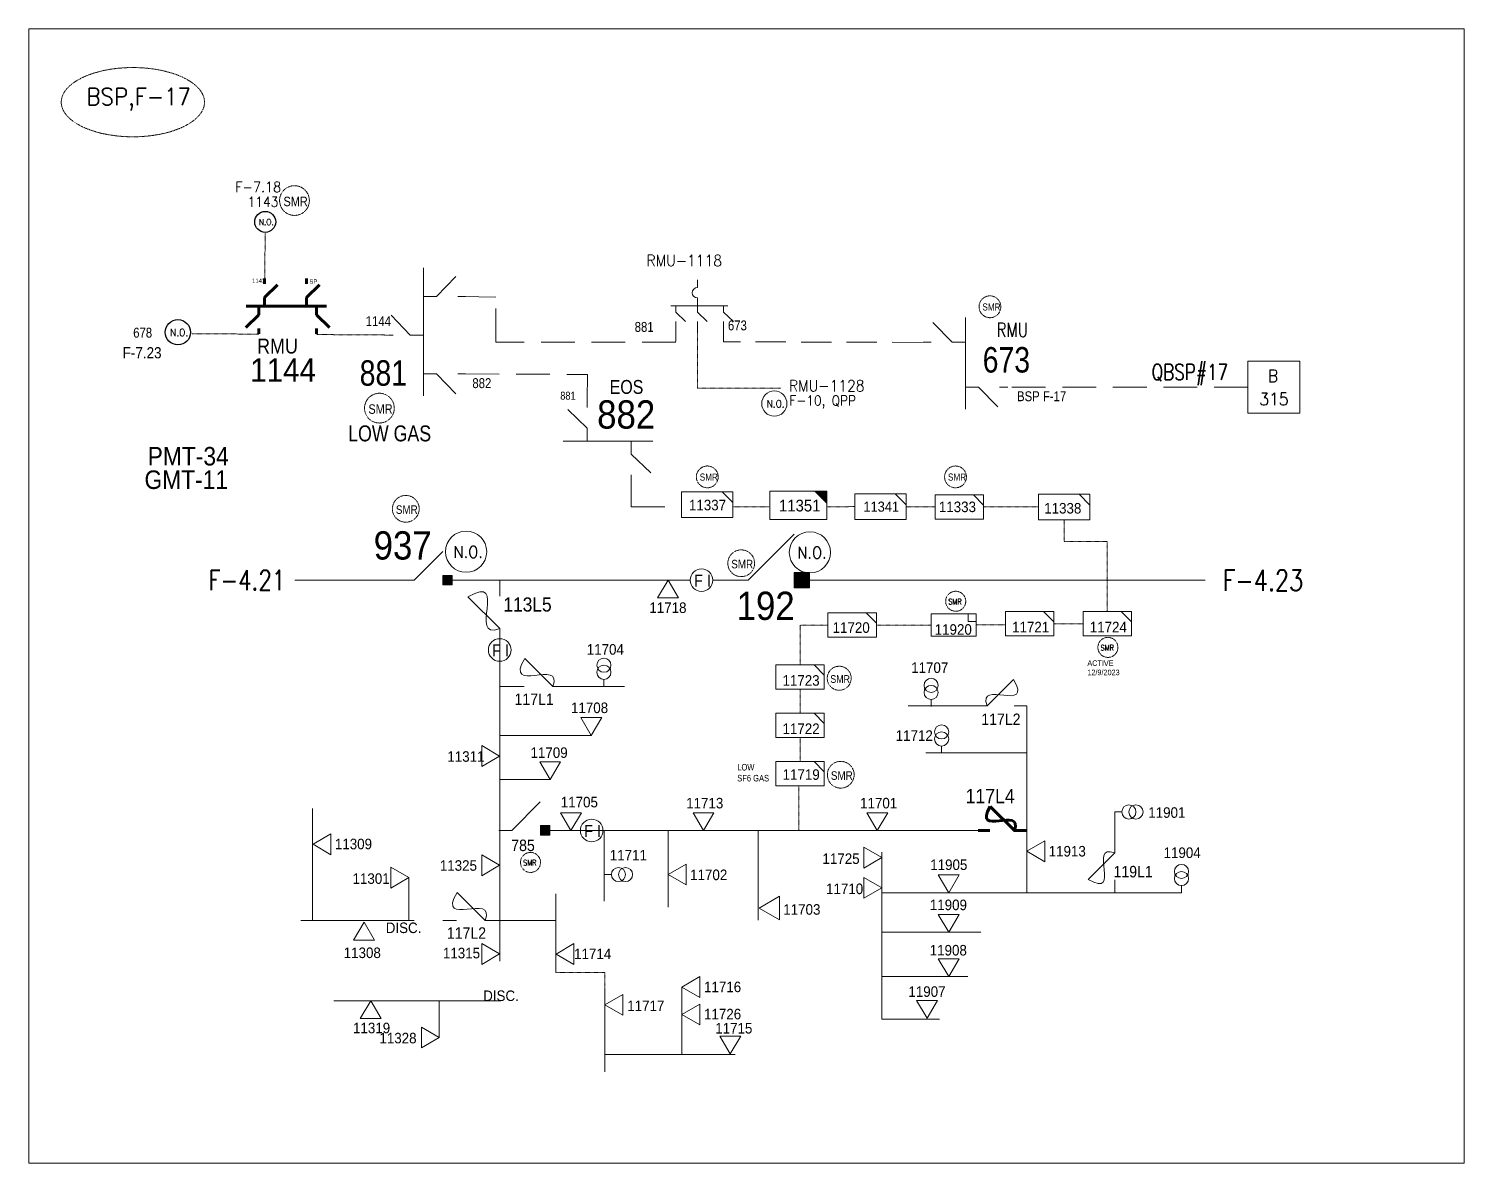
# Model space of a CAD drawing. Header units: metres. Extents: x 65984 to 144644, y -19036 to 23726.
# Drawn here: x 86638 to 88085, y -4678 to -3534 of the extents above; entities that cross this region are included whole.
import ezdxf
from ezdxf.enums import TextEntityAlignment as Align

# ---------------------------------------------------------------- set-up
doc = ezdxf.new("R2010")
doc.units = ezdxf.units.M
doc.header["$MEASUREMENT"] = 0
doc.linetypes.add('DGN Style 3', pattern=[0.013877, 0, -0.013877])
doc.linetypes.add('HIDDEN2', pattern=[2381.25, 1587.5, -793.75])
doc.layers.get('0').update_dxf_attribs({"color": 95, "lineweight": 40})
for name, color, linetype, lineweight in [('ABS', 7, 'Continuous', 40), ('ABS NUMBER', 112, 'Continuous', 30), ('d_eos', 111, 'Continuous', 40), ('d_eos no', 121, 'Continuous', 40), ('d_fco', 5, 'Continuous', 40), ('d_fco text', 95, 'Continuous', 40), ('d_oh branch', 94, 'Continuous', 40), ('d_switch', 95, 'Continuous', 40), ('d_tf', 1, 'Continuous', 40), ('d_tf no', 6, 'Continuous', 40), ('d_tf_200', 1, 'Continuous', 40), ('d_ug cable', 95, 'Continuous', 40), ('d_ug main line', 95, 'Continuous', 40), ('d_unit sub', 7, 'Continuous', 40), ('EARTH FAULT INDICATOR', 95, 'Continuous', 40), ('fedr no', 95, 'Continuous', 40), ('FUSE CUT OUT', 2, 'Continuous', 40), ('GRID STATION  04', 7, 'Continuous', 40), ('Level 37', 7, 'Continuous', 0), ('O H MAIN FEEDER', 4, 'Continuous', 100), ('SW N O', 114, 'Continuous', 30)]:
    doc.layers.add(name, color=color, linetype=linetype, lineweight=lineweight)
doc.styles.add('NASKHF', font='naskhf.shx', dxfattribs={"height": 8})
doc.styles.add('Style-Andalus', font='andlso.ttf')
doc.styles.add('Style-Arial', font='arial.ttf')
doc.styles.add('Style-ENGINEERING', font='ENGINEERING.shx')
doc.styles.add('Style-msdefault', font='msdefault.shx')
doc.styles.add('Style-simplex', font='simplex.shx')
doc.styles.add('Style-STANDARD', font='STANDARD.shx')

# ---------------------------------------------------------------- blocks, each defined once
blk = doc.blocks.new('*U1011')
at = {"layer": 'd_eos', "color": 7, "linetype": 'Continuous', "lineweight": 13, "ltscale": 1.784837}
for p, q in [((8.43, 12.09), (8.43, 14.91)), ((8.43, 4.64), (15.43, 11.44)), ((8.43, 0), (8.43, 4.64)), ((16.17, -0.01), (-16.15, 0)), ((-7.43, -4.65), (-14.43, -11.45)), ((-7.43, 0), (-7.43, -4.65)), ((-7.43, -12.1), (-7.43, -14.92))]:
    blk.add_line(p, q, dxfattribs=at)
blk = doc.blocks.new('*U1012')
at = {"layer": 'd_fco', "color": 7, "linetype": 'Continuous', "lineweight": 13}
blk.add_line((-4.6, 4.21), (-10.13, 4.21), dxfattribs=at)
at = {"layer": 'd_fco', "color": 7, "linetype": 'Continuous', "lineweight": 13, "flags": 128}
blk.add_lwpolyline([(13.02, 4.21), (7.07, 4.21), (-4.4, -7.26)], dxfattribs=at)
at = {"layer": 'd_fco', "color": 7, "linetype": 'Continuous', "lineweight": 13}
blk.add_open_spline([(-4.4, -7.26), (-13, 7.69), (11.58, -7.67), (7.07, 4.21)], degree=3, dxfattribs=at)
blk = doc.blocks.new('ABS2_1_1')
at = {"color": 0, "linetype": 'ByBlock', "lineweight": -2, "ltscale": 500}
for q in [(-29900, 43500), (0, 0)]:
    blk.add_line((0, 13600), q, dxfattribs=at)
at = {"color": 0, "linetype": 'ByBlock', "lineweight": -2, "ltscale": 500, "flags": 128}
for points in [[(5000, 43600), (-5000, 43600), (-5000, 53600), (5000, 53600)], [(3791, 49653), (3791, 49653), (3791, 49653)]]:
    blk.add_lwpolyline(points, close=True, dxfattribs=at)
at = {"color": 0, "linetype": 'ByBlock', "lineweight": -2, "ltscale": 500}
for points in [[(5000, 43600), (-5000, 43600), (5000, 53600), (-5000, 53600)], [(3791, 49653), (3791, 49653), (3791, 49653)]]:
    blk.add_solid(points, dxfattribs=at)
blk = doc.blocks.new('*U1006')
at = {"layer": 'EARTH FAULT INDICATOR', "color": 2, "linetype": 'Continuous', "lineweight": 13}
blk.add_circle((0.02, 0.13), 4, dxfattribs=at)
at = {"layer": 'EARTH FAULT INDICATOR', "color": 2, "lineweight": 13, "style": 'Style-Andalus', "width": 0.9}
blk.add_text('F I', height=4.234, dxfattribs=at).set_placement((-2.61, 2.11), align=Align.TOP_LEFT)
blk = doc.blocks.new('FUSE01')
at = {"color": 0, "linetype": 'ByBlock', "lineweight": -2}
blk.add_line((0, -17.15), (0, -22.55), dxfattribs=at)
at = {"color": 0, "linetype": 'ByBlock', "lineweight": -2, "flags": 128}
blk.add_lwpolyline([(0, 0.05), (0, -5.75), (-11.2, -16.95)], dxfattribs=at)
at = {"color": 0, "linetype": 'ByBlock', "lineweight": -2}
blk.add_open_spline([(-11.2, -16.95), (3.4, -25.35), (-11.6, -1.35), (0, -5.75)], degree=3, dxfattribs=at)
blk = doc.blocks.new('TFU_85')
at = {"layer": 'd_tf_200', "color": 36, "linetype": 'Continuous', "lineweight": 13}
blk.add_line((0, 10), (0, 0), dxfattribs=at)
for centre in [(0, 30), (0, 20)]:
    blk.add_circle(centre, 10, dxfattribs=at)
blk = doc.blocks.new('TF3')
at = {"color": 0, "linetype": 'ByBlock', "lineweight": -2}
for p, q in [((11.3, 9), (18.3, 9)), ((18.3, 9), (18.3, 2))]:
    blk.add_line(p, q, dxfattribs=at)
at = {"color": 0, "linetype": 'ByBlock', "lineweight": -2, "flags": 128}
blk.add_lwpolyline([(18.3, 2), (11.3, 2), (11.3, 9)], dxfattribs=at)
at = {"color": 0, "linetype": 'ByBlock', "lineweight": -2}
blk.add_3dface([(-21.7, 9), (18.3, 9), (18.3, -11), (-21.7, -11)], dxfattribs=at)
blk = doc.blocks.new('*U1014')
at = {"layer": 'd_unit sub', "color": 2, "linetype": 'Continuous', "lineweight": 13}
for p, q in [((-9.2, 4.61), (9.19, 4.61)), ((-9.2, -4.58), (-9.2, 4.61)), ((9.19, 0.73), (5.31, 4.61)), ((5.97, 4.61), (9.19, 4.61)), ((9.19, 4.61), (9.19, 1.4)), ((9.19, 4.61), (9.19, -4.58)), ((9.19, -4.58), (-9.2, -4.58))]:
    blk.add_line(p, q, dxfattribs=at)
blk = doc.blocks.new('*U1015')
at = {"layer": 'd_unit sub', "color": 36, "linetype": 'Continuous', "lineweight": 13}
for p, q in [((-9.2, 4.61), (9.19, 4.61)), ((-9.2, -4.58), (-9.2, 4.61)), ((9.19, 0.73), (5.31, 4.61)), ((5.97, 4.61), (9.19, 4.61)), ((9.19, 4.61), (9.19, 1.4)), ((9.19, 4.61), (9.19, -4.58)), ((9.19, -4.58), (-9.2, -4.58))]:
    blk.add_line(p, q, dxfattribs=at)
blk = doc.blocks.new('*U1016')
at = {"layer": 'd_fco', "color": 36, "linetype": 'Continuous', "lineweight": 13}
blk.add_line((-4.6, 4.21), (-10.13, 4.21), dxfattribs=at)
at = {"layer": 'd_fco', "color": 36, "linetype": 'Continuous', "lineweight": 13, "extrusion": (0, 0, -1), "flags": 128}
blk.add_lwpolyline([(-13.02, 4.21), (-7.07, 4.21), (4.4, -7.26)], dxfattribs=at)
at = {"layer": 'd_fco', "color": 36, "linetype": 'Continuous', "lineweight": 13}
blk.add_open_spline([(-4.4, -7.26), (-13, 7.69), (11.58, -7.67), (7.07, 4.21)], degree=3, dxfattribs=at)
blk = doc.blocks.new('TRA1_722')
at = {"layer": 'd_tf', "color": 36, "linetype": 'Continuous', "lineweight": 13, "ltscale": 0.001062, "extrusion": (0, 0, -1), "flags": 128}
blk.add_lwpolyline([(-10.1, -17), (-0.1, 0), (9.9, -17)], close=True, dxfattribs=at)
blk = doc.blocks.new('TRA1_721')
at = {"layer": 'd_tf', "color": 36, "linetype": 'Continuous', "lineweight": 13, "ltscale": 0.001062, "xscale": 1.000046566207833, "yscale": 1.000046566207833, "zscale": 1.000046566207833, "rotation": 180}
blk.add_blockref('TRA1_722', (0, 0), dxfattribs=at)
blk = doc.blocks.new('TRA1_724')
at = {"layer": 'd_tf', "color": 36, "linetype": 'Continuous', "lineweight": 13, "ltscale": 0.001061, "extrusion": (0, 0, -1), "flags": 128}
blk.add_lwpolyline([(-10, -17), (0, 0), (10, -17)], close=True, dxfattribs=at)
blk = doc.blocks.new('TRA1_723')
at = {"layer": 'd_tf', "color": 36, "linetype": 'Continuous', "lineweight": 13, "ltscale": 0.001061, "xscale": 1.000046566207834, "yscale": 1.000046566207834, "zscale": 1.000046566207834, "rotation": 180}
blk.add_blockref('TRA1_724', (0, 0), dxfattribs=at)
blk = doc.blocks.new('TRA1_726')
at = {"layer": 'd_tf', "color": 36, "linetype": 'Continuous', "lineweight": 13, "ltscale": 0.001062, "flags": 128}
blk.add_lwpolyline([(10, -17), (0, 0), (-10, -17)], close=True, dxfattribs=at)
blk = doc.blocks.new('TRA1_725')
at = {"layer": 'd_tf', "color": 36, "linetype": 'Continuous', "lineweight": 13, "ltscale": 0.001062, "xscale": 1.000046566207833, "yscale": 1.000046566207833, "zscale": 1.000046566207833, "rotation": 180}
blk.add_blockref('TRA1_726', (0, 0), dxfattribs=at)
blk = doc.blocks.new('TRA1_728')
at = {"layer": 'd_tf', "color": 36, "linetype": 'Continuous', "lineweight": 13, "ltscale": 0.001194, "extrusion": (0, 0, -1), "flags": 128}
blk.add_lwpolyline([(-10, -17), (0, 0), (10, -17)], close=True, dxfattribs=at)
blk = doc.blocks.new('TRA1_727')
at = {"layer": 'd_tf', "color": 36, "linetype": 'Continuous', "lineweight": 13, "ltscale": 0.001194, "xscale": 1.000046566207834, "yscale": 1.000046566207834, "zscale": 1.000046566207834, "rotation": 180}
blk.add_blockref('TRA1_728', (0, 0), dxfattribs=at)
blk = doc.blocks.new('*U2444')
at = {"layer": 'd_unit sub', "color": 36, "linetype": 'Continuous', "lineweight": 13}
for p, q in [((-9.2, 4.59), (9.19, 4.59)), ((-9.2, -4.6), (-9.2, 4.59)), ((9.19, 0.71), (5.31, 4.59)), ((5.97, 4.59), (9.19, 4.59)), ((9.19, 4.59), (9.19, 1.38)), ((9.19, 4.59), (9.19, -4.6)), ((9.19, -4.6), (-9.2, -4.6))]:
    blk.add_line(p, q, dxfattribs=at)
at = {"layer": 'd_unit sub', "color": 36, "linetype": 'Continuous', "lineweight": 13, "flags": 128}
blk.add_lwpolyline([(9.19, 0.71), (9.19, 4.59), (5.31, 4.59)], close=True, dxfattribs=at)
blk = doc.blocks.new('*U2445')
at = {"layer": 'd_unit sub', "color": 2, "linetype": 'Continuous', "lineweight": 13}
for p, q in [((-9.2, 4.59), (9.19, 4.59)), ((-9.2, -4.6), (-9.2, 4.59)), ((9.19, 0.71), (5.31, 4.59)), ((5.97, 4.59), (9.19, 4.59)), ((9.19, 4.59), (9.19, 1.38)), ((9.19, 4.59), (9.19, -4.6)), ((9.19, -4.6), (-9.2, -4.6))]:
    blk.add_line(p, q, dxfattribs=at)
at = {"layer": 'd_unit sub', "color": 2, "linetype": 'Continuous', "lineweight": 13, "flags": 128}
blk.add_lwpolyline([(9.19, 0.71), (9.19, 4.59), (5.31, 4.59)], close=True, dxfattribs=at)
blk = doc.blocks.new('*U2447')
at = {"layer": 'd_unit sub', "color": 2, "linetype": 'Continuous', "lineweight": 13}
for p, q in [((-9.2, 4.61), (9.19, 4.61)), ((-9.2, -4.58), (-9.2, 4.61)), ((9.19, 0.73), (5.31, 4.61)), ((5.97, 4.61), (9.19, 4.61)), ((9.19, 4.61), (9.19, 1.4)), ((9.19, 4.61), (9.19, -4.58)), ((9.19, -4.58), (-9.2, -4.58))]:
    blk.add_line(p, q, dxfattribs=at)
blk = doc.blocks.new('*U2446')
at = {"layer": 'd_unit sub', "color": 2, "linetype": 'Continuous', "lineweight": 13, "flags": 128}
blk.add_lwpolyline([(9.18, 0.73), (9.18, 4.62), (5.3, 4.62)], close=True, dxfattribs=at)
at = {"layer": 'd_unit sub', "color": 2, "linetype": 'Continuous', "lineweight": 13}
blk.add_blockref('*U2447', (-0.01, 0), dxfattribs=at)
blk = doc.blocks.new('*U3335')
at = {"layer": 'd_unit sub', "color": 36, "linetype": 'Continuous', "lineweight": 13}
for p, q in [((-9.2, 4.61), (9.19, 4.61)), ((-9.2, -4.58), (-9.2, 4.61)), ((9.19, 0.73), (5.31, 4.61)), ((5.97, 4.61), (9.19, 4.61)), ((9.19, 4.61), (9.19, 1.4)), ((9.19, 4.61), (9.19, -4.58)), ((9.19, -4.58), (-9.2, -4.58))]:
    blk.add_line(p, q, dxfattribs=at)
blk = doc.blocks.new('*U3334')
at = {"layer": 'd_unit sub', "color": 36, "linetype": 'Continuous', "lineweight": 13, "flags": 128}
blk.add_lwpolyline([(9.18, 0.73), (9.18, 4.62), (5.3, 4.62)], close=True, dxfattribs=at)
at = {"layer": 'd_unit sub', "color": 36, "linetype": 'Continuous', "lineweight": 13}
blk.add_blockref('*U3335', (-0.01, 0), dxfattribs=at)
blk = doc.blocks.new('*U679')
at = {"layer": 'd_fco', "color": 7, "linetype": 'Continuous', "lineweight": 100}
blk.add_line((-4.6, 4.21), (-10.13, 4.21), dxfattribs=at)
at = {"layer": 'd_fco', "color": 7, "linetype": 'Continuous', "lineweight": 100, "extrusion": (0, 0, -1), "flags": 128}
blk.add_lwpolyline([(-13.02, 4.21), (-7.07, 4.21), (4.4, -7.26)], dxfattribs=at)
at = {"layer": 'd_fco', "color": 7, "linetype": 'Continuous', "lineweight": 100}
blk.add_open_spline([(-4.4, -7.26), (-13, 7.69), (11.58, -7.67), (7.07, 4.21)], degree=3, dxfattribs=at)
blk = doc.blocks.new('*U3969')
at = {"layer": 'd_eos', "color": 7, "linetype": 'Continuous', "lineweight": 211, "ltscale": 1.326832}
for p, q in [((0, -24.98), (-0.01, 18.33)), ((4.64, 12.96), (11.44, 19.96)), ((-4.66, 7.54), (-11.45, 14.54)), ((-0.01, 12.96), (4.64, 12.96)), ((12.09, 12.96), (14.91, 12.96)), ((-12.1, 7.53), (-14.93, 7.53)), ((-0.01, 7.54), (-4.66, 7.54)), ((-12.1, -14.95), (-14.93, -14.95)), ((-4.66, -14.95), (-11.45, -7.95)), ((-0.01, -14.95), (-4.66, -14.95)), ((-0.01, -18.08), (4.64, -18.08)), ((4.64, -18.08), (11.44, -25.08)), ((12.09, -18.08), (14.91, -18.08))]:
    blk.add_line(p, q, dxfattribs=at)
blk = doc.blocks.new('*U3991')
at = {"layer": 'd_eos', "color": 7, "linetype": 'Continuous', "lineweight": 13, "ltscale": 0.893473}
for p, q in [((-5.3, 19.1), (-5.3, 27.9)), ((-5.3, -1.2), (-5.3, 7.5)), ((28.8, -1.2), (-35, -1.2)), ((-29.4, -1.3), (-29.4, -8.5)), ((-29.4, -8.5), (-18.5, -19.1)), ((-5.3, -1.3), (-5.3, -8.5)), ((-5.3, -8.5), (5.6, -19.1)), ((24.1, -1.3), (24.1, -8.5)), ((24.1, -8.5), (35, -19.1)), ((-29.4, -27.9), (-29.4, -19.1)), ((-5.3, -27.9), (-5.3, -19.1)), ((24.1, -27.9), (24.1, -19.1))]:
    blk.add_line(p, q, dxfattribs=at)
at = {"layer": 'd_ug cable', "color": 7, "linetype": 'Continuous', "lineweight": 0}
blk.add_arc((-5.3, 13.3), 5.76, 90, 270, dxfattribs=at)
blk = doc.blocks.new('*U892')
at = {"layer": 'SW N O', "color": 3}
blk.add_circle((0, 0), 16.8, dxfattribs=at)
at = {"layer": 'SW N O', "color": 3, "style": 'Style-STANDARD'}
blk.add_text('N.O.', height=9.6, dxfattribs=at).set_placement((1.7, -0.2), align=Align.MIDDLE_CENTER)
blk = doc.blocks.new('*U893')
at = {"layer": 'SW N O', "color": 3, "lineweight": 13}
blk.add_circle((0, 0), 16.8, dxfattribs=at)
at = {"layer": 'SW N O', "color": 3, "lineweight": 13, "style": 'Style-STANDARD'}
blk.add_text('N.O.', height=9.6, dxfattribs=at).set_placement((1.7, -0.2), align=Align.MIDDLE_CENTER)
blk = doc.blocks.new('*U4134')
at = {"layer": 'd_unit sub', "color": 36, "linetype": 'Continuous', "lineweight": 13}
for p, q in [((-9.2, 4.59), (9.19, 4.59)), ((-9.2, -4.6), (-9.2, 4.59)), ((9.19, 0.71), (5.31, 4.59)), ((5.97, 4.59), (9.19, 4.59)), ((9.19, 4.59), (9.19, 1.38)), ((9.19, 4.59), (9.19, -4.6)), ((9.19, -4.6), (-9.2, -4.6))]:
    blk.add_line(p, q, dxfattribs=at)
at = {"layer": 'd_unit sub', "color": 36, "linetype": 'Continuous', "lineweight": 13, "flags": 128}
blk.add_lwpolyline([(9.19, 0.71), (9.19, 4.59), (5.31, 4.59)], close=True, dxfattribs=at)
at = {"layer": 'd_unit sub', "color": 36, "linetype": 'Continuous', "lineweight": 13}
blk.add_solid([(9.19, 0.71), (9.19, 4.59), (5.31, 4.59)], dxfattribs=at)

msp = doc.modelspace()

# ---------------------------------------------------------------- linework, layer by layer
at = {"layer": 'd_eos', "color": 2, "linetype": 'Continuous', "lineweight": 13, "ltscale": 1.821262}
for p, q in [((87036, -3903.8), (87036.1, -3774.8)), ((87049.3, -3803.6), (87068.7, -3783.6)), ((87036.1, -3803.6), (87049.3, -3803.6)), ((87070.6, -3803.6), (87078.6, -3803.6)), ((87022.8, -3842.6), (87003.4, -3822.6)), ((87569.1, -3849.7), (87549.7, -3829.7)), ((87582.4, -3917.1), (87582.4, -3824.8)), ((87036.1, -3842.6), (87022.8, -3842.6)), ((87582.4, -3849.7), (87569.1, -3849.7)), ((87036.1, -3881.7), (87049.3, -3881.7)), ((87049.3, -3881.7), (87068.7, -3901.6)), ((87070.6, -3881.7), (87078.6, -3881.7)), ((87582.4, -3895), (87595.7, -3895)), ((87595.7, -3895), (87615.1, -3914.9)), ((87616.9, -3895), (87625, -3895))]:
    msp.add_line(p, q, dxfattribs=at)
at = {"layer": 'd_eos', "color": 7, "linetype": 'Continuous', "lineweight": 13, "ltscale": 1.821262}
msp.add_line((87547.9, -3849.7), (87539.8, -3849.7), dxfattribs=at)
at = {"layer": 'd_oh branch', "color": 36, "linetype": 'Continuous', "lineweight": 13}
for p, q in [((87113, -4473.9), (87113, -4155.1)), ((87113, -4197), (87132.1, -4197)), ((87168, -4197), (87238.9, -4197)), ((87524.6, -4216.4), (87599.9, -4216.4)), ((87644.4, -4404.7), (87644.4, -4216.5)), ((87113, -4246.3), (87205.3, -4246.3)), ((87542.6, -4263.6), (87644.4, -4263.6)), ((87112.8, -4290.7), (87163.8, -4290.7)), ((86924.4, -4432.7), (86924.4, -4320)), ((87732.9, -4350.8), (87732.9, -4323.3)), ((87113, -4342.1), (87121.9, -4342.1)), ((87154.7, -4342.1), (87596.5, -4342.1)), ((87218.4, -4413.2), (87218.4, -4342.1)), ((87282.9, -4419.2), (87282.9, -4342.1)), ((87373.5, -4432.4), (87373.5, -4342.1)), ((87498.1, -4532.2), (87498.1, -4363.8)), ((87021.2, -4432.7), (87021.2, -4389.5)), ((87169.6, -4485.1), (87169.6, -4405.8)), ((87498.1, -4404.7), (87800.2, -4404.7)), ((87026.7, -4432.7), (86912.6, -4432.7)), ((87169.6, -4432.7), (87098.3, -4432.7)), ((87498.1, -4444.5), (87597.9, -4444.5)), ((87296.6, -4567.9), (87296.6, -4500)), ((87498.1, -4489.2), (87584.8, -4489.2)), ((87114.1, -4513.9), (86945.9, -4513.9)), ((87052, -4514.1), (87052, -4550.7)), ((87219, -4585.4), (87219, -4501.8)), ((87498.1, -4532.2), (87556.4, -4532.2)), ((87350.3, -4567.9), (87219, -4567.9))]:
    msp.add_line(p, q, dxfattribs=at)
at = {"layer": 'd_ug cable', "color": 36, "linetype": 'DGN Style 3', "lineweight": 13}
for p, q in [((86802.9, -3841.1), (86870.2, -3841.6)), ((86928.3, -3842), (87005.5, -3842.5)), ((87312.2, -3895.9), (87312.2, -3836.9)), ((87396.3, -3895.9), (87312.2, -3895.9)), ((87348, -4015.7), (87384.8, -4015.7)), ((87442.8, -4015.6), (87470.8, -4015.5)), ((87522.5, -4015.8), (87551.9, -4015.8)), ((87600.7, -4015.8), (87656.1, -4015.8)), ((87492.6, -4134.9), (87548, -4134.9)), ((87415.7, -4223.7), (87415.7, -4199.4)), ((87415.7, -4272.4), (87415.7, -4248.1)), ((87414.5, -4341.8), (87414.5, -4296.8))]:
    msp.add_line(p, q, dxfattribs=at)
at = {"layer": 'd_ug cable', "color": 36, "linetype": 'DGN Style 3', "lineweight": 13, "flags": 128}
for points in [[(86876, -3790.8), (86876.6, -3739.2)], [(87682, -4028.9), (87682, -4050.5), (87725.4, -4050.5), (87725.4, -4121.2)], [(87415.7, -4175), (87415.7, -4134.9), (87443.7, -4134.9)], [(87593.3, -4134.8), (87622.7, -4134.8)], [(87671.6, -4133.5), (87701, -4133.5)], [(87169.6, -4485.1), (87219, -4485.1), (87219, -4501.8)]]:
    msp.add_lwpolyline(points, dxfattribs=at)
at = {"layer": 'd_ug cable', "color": 2, "linetype": 'DGN Style 3', "lineweight": 13}
for centre, radius in [((86906.1, -3706.9), 15), ((87607.1, -3814), 11), ((86991.7, -3916.2), 15), ((87322.2, -3985.5), 11), ((87572.4, -3985.5), 11), ((87018.3, -4017.7), 13.5), ((87356.4, -4072.6), 13.5), ((87572.6, -4110.9), 10.1), ((87726, -4157.4), 10.1), ((87455.2, -4188.5), 12.1), ((87456.7, -4285.8), 13.5), ((87144, -4374.2), 10.1)]:
    msp.add_circle(centre, radius, dxfattribs=at)
at = {"layer": 'd_ug main line', "color": 36, "linetype": 'HIDDEN2', "lineweight": 13, "ltscale": 0.021398}
msp.add_line((87867, -3895), (87624.4, -3895), dxfattribs=at)
for points in [[(87290.5, -3849.7), (87108.9, -3849.7), (87108.9, -3804.2), (87074.6, -3803.6)], [(87078.6, -3881.7), (87201.6, -3882.2), (87201.2, -3907.7)], [(87245.5, -3991.2), (87245.5, -4015.8), (87296.3, -4015.8)]]:
    msp.add_lwpolyline(points, dxfattribs=at)
at = {"layer": 'd_ug main line', "color": 36, "linetype": 'HIDDEN2', "lineweight": 13, "ltscale": 0.019259}
for points in [[(87290.5, -3848.9), (87290.5, -3848.9), (87290.5, -3836.9)], [(87539, -3849.9), (87338.7, -3849.3), (87338.7, -3836.9)]]:
    msp.add_lwpolyline(points, dxfattribs=at)
at = {"layer": 'fedr no', "color": 82, "linetype": 'DGN Style 3', "lineweight": 13, "true_color": 0x1dc70e}
msp.add_ellipse((86743.2, -3607.7), major_axis=(72.2, 0), ratio=0.483364, dxfattribs=at)
at = {"layer": 'GRID STATION  04', "color": 36, "linetype": 'Continuous', "lineweight": 13, "ltscale": 1.680292, "flags": 128}
msp.add_lwpolyline([(87919.4, -3868.8), (87867, -3868.8), (87867, -3921.2), (87919.4, -3921.2)], close=True, dxfattribs=at)
at = {"layer": 'O H MAIN FEEDER', "color": 134, "lineweight": 13, "ltscale": 1.393193}
for p, q in [((87026.8, -4089.6), (86906.5, -4089.6)), ((87824, -4089.6), (87425.4, -4089.6))]:
    msp.add_line(p, q, dxfattribs=at)
at = {"layer": 'O H MAIN FEEDER', "color": 36, "lineweight": 13, "ltscale": 1.393193}
for p, q in [((87304.9, -4089.6), (87060.4, -4089.6)), ((87342.1, -4089.6), (87327.7, -4089.6))]:
    msp.add_line(p, q, dxfattribs=at)
at = {"layer": 'O H MAIN FEEDER', "color": 140, "lineweight": 13, "ltscale": 0.498271, "flags": 128}
msp.add_lwpolyline([(86638.2, -3533.6), (88085.2, -3533.6), (88085.2, -4677.5), (86638.2, -4677.5)], close=True, dxfattribs=at)

# ---------------------------------------------------------------- block references
at = {"layer": 'ABS', "color": 2, "linetype": 'Continuous', "lineweight": 13, "ltscale": 2.31925, "xscale": 0.001553899365569338, "yscale": 0.001553899365569338, "zscale": 0.001029041754010287, "rotation": 269.9999999999997}
msp.add_blockref('ABS2_1_1', (87342.1, -4089.6), dxfattribs=at)
at = {"layer": 'ABS', "color": 2, "linetype": 'Continuous', "lineweight": 13, "ltscale": 1.72852, "xscale": 0.0009602147990914872, "yscale": 0.0009602147990914872, "zscale": 0.001029041754010287, "rotation": 269.9999999999997}
for p in [(87013.7, -4089.6), (87112.1, -4341.9)]:
    msp.add_blockref('ABS2_1_1', p, dxfattribs=at)
at = {"layer": 'd_eos', "color": 7, "linetype": 'Continuous', "lineweight": 211, "ltscale": 1.326832, "xscale": 1.871870253576132, "yscale": 1.871870253576132, "zscale": 1.871870253576132, "rotation": 269.9999999999999}
msp.add_blockref('*U3969', (86904, -3813.4), dxfattribs=at)
at = {"layer": 'd_eos', "color": 7, "linetype": 'Continuous', "lineweight": 13, "ltscale": 0.893473, "xscale": 0.9, "yscale": 0.9, "zscale": 0.9}
msp.add_blockref('*U3991', (87317, -3811.8), dxfattribs=at)
at = {"layer": 'd_eos', "color": 7, "linetype": 'Continuous', "lineweight": 13, "ltscale": 1.784837, "extrusion": (0, 0, -1), "xscale": 2.796054371987802, "yscale": 2.796054371987802, "zscale": 2.796054371987802, "rotation": 180}
msp.add_blockref('*U1011', (-87222, -3949.5), dxfattribs=at)
at = {"layer": 'd_fco', "color": 7, "linetype": 'Continuous', "lineweight": 13, "xscale": 2.796054371987802, "yscale": 2.796054371987802, "zscale": 2.796054371987802, "rotation": 269.9999999988036}
msp.add_blockref('*U1012', (87101.2, -4118.7), dxfattribs=at)
at = {"layer": 'd_fco', "color": 36, "linetype": 'Continuous', "lineweight": 13, "extrusion": (0, 0, -1), "xscale": 2.468544491476783, "yscale": 2.468544491476783, "zscale": 2.468544491476783, "rotation": 180.0000000006}
msp.add_blockref('*U1016', (-87149, -4186.5), dxfattribs=at)
at = {"layer": 'd_fco', "color": 36, "linetype": 'Continuous', "lineweight": 13, "xscale": 2.38650100296906, "yscale": -2.38650100296906, "zscale": 1.19325050148453, "rotation": 269.9999999999999}
msp.add_blockref('FUSE01', (87590.5, -4216.4), dxfattribs=at)
at = {"layer": 'd_fco', "color": 7, "linetype": 'Continuous', "lineweight": 100, "extrusion": (0, 0, -1), "xscale": 2.12725088486218, "yscale": 2.12725088486218, "zscale": 2.12725088486218, "rotation": 180.0000000006}
msp.add_blockref('*U679', (-87616.7, -4333.1), dxfattribs=at)
at = {"layer": 'd_fco', "color": 36, "linetype": 'Continuous', "lineweight": 13, "xscale": 2.38650100296906, "yscale": 2.38650100296906, "zscale": 1.19325050148453}
msp.add_blockref('FUSE01', (87732.9, -4350.9), dxfattribs=at)
at = {"layer": 'd_fco', "color": 7, "linetype": 'Continuous', "lineweight": 13, "extrusion": (0, 0, -1), "xscale": 2.468544491476783, "yscale": 2.468544491476783, "zscale": 2.468544491476783, "rotation": 180.0000000006}
msp.add_blockref('*U1012', (-87080.8, -4422.3), dxfattribs=at)
at = {"layer": 'd_tf', "color": 36, "linetype": 'Continuous', "lineweight": 13, "ltscale": 0.001062, "extrusion": (0, 0, -1), "xscale": 1.055653181260701, "yscale": 1.055653181260701, "zscale": 1.055653181260701}
for name, p, rotation in [('TRA1_721', (-87282.7, -4089.6), 180), ('TRA1_725', (-87205.3, -4246.2), 359.9999999999999), ('TRA1_725', (-87184.7, -4342), 359.9999999999999)]:
    msp.add_blockref(name, p, dxfattribs=dict(at, rotation=rotation))
at = {"layer": 'd_tf', "color": 36, "linetype": 'Continuous', "lineweight": 13, "ltscale": 0.001062, "xscale": 1.055653181260701, "yscale": 1.055653181260701, "zscale": 1.055653181260701}
for name, p, rotation in [('TRA1_721', (87112.9, -4266.9), 89.99999999999997), ('TRA1_721', (87163.9, -4290.6), 359.9999999999999), ('TRA1_721', (87318.5, -4342.1), 359.9999999999999), ('TRA1_721', (87493.6, -4342.1), 359.9999999999999), ('TRA1_725', (87644.4, -4363), 269.9999999999999), ('TRA1_721', (87112.9, -4376.9), 89.99999999999997), ('TRA1_725', (87282.9, -4386.4), 269.9999999999999), ('TRA1_721', (87565.7, -4404.7), 359.9999999999999), ('TRA1_721', (87565.7, -4444.5), 359.9999999999999), ('TRA1_725', (86976.3, -4434.5), 180), ('TRA1_721', (87112.9, -4466.4), 89.99999999999997), ('TRA1_725', (87169.7, -4466.6), 269.9999999999999), ('TRA1_721', (87565.7, -4489.2), 359.9999999999999), ('TRA1_721', (87296.6, -4500), 269.9999999999999), ('TRA1_725', (86982.9, -4513.6), 180), ('TRA1_721', (87219, -4517.9), 269.9999999999999), ('TRA1_721', (87543.8, -4531.3), 359.9999999999999), ('TRA1_725', (87296.6, -4527.5), 269.9999999999999), ('TRA1_721', (87345.5, -4567.2), 359.9999999999999)]:
    msp.add_blockref(name, p, dxfattribs=dict(at, rotation=rotation))
at = {"layer": 'd_tf', "color": 36, "linetype": 'Continuous', "lineweight": 13, "ltscale": 0.001061, "extrusion": (0, 0, -1), "xscale": 1.055653181260701, "yscale": 1.055653181260701, "zscale": 1.055653181260701, "rotation": 89.99999999999997}
msp.add_blockref('TRA1_723', (-86924.8, -4355.9), dxfattribs=at)
at = {"layer": 'd_tf', "color": 36, "linetype": 'Continuous', "lineweight": 13, "ltscale": 0.001061, "xscale": 1.055653181260701, "yscale": 1.055653181260701, "zscale": 1.055653181260701, "rotation": 89.99999999999997}
for p in [(87498.1, -4369.4), (87021.2, -4389.5), (87498.1, -4399.8), (87052.1, -4550.7)]:
    msp.add_blockref('TRA1_723', p, dxfattribs=at)
at = {"layer": 'd_tf', "color": 36, "linetype": 'Continuous', "lineweight": 13, "ltscale": 0.001194, "extrusion": (0, 0, -1), "xscale": 1.198833623568195, "yscale": 1.198833623568195, "zscale": 1.198833623568195, "rotation": 89.99999999999997}
msp.add_blockref('TRA1_727', (-87374.6, -4420.2), dxfattribs=at)
at = {"layer": 'd_tf_200', "color": 36, "linetype": 'Continuous', "lineweight": 13, "xscale": 0.7132791765275007, "yscale": 0.7132791765275007, "zscale": 0.7132791765275007}
for p, rotation in [((87218, -4196.8), 359.9999999999999), ((87547.8, -4217.1), 359.9999999999999), ((87558.4, -4264), 359.9999999999999), ((87218.4, -4386.4), 269.9999999999999)]:
    msp.add_blockref('TFU_85', p, dxfattribs=dict(at, rotation=rotation))
at = {"layer": 'd_tf_200', "color": 36, "linetype": 'Continuous', "lineweight": 13, "extrusion": (0, 0, -1), "xscale": 0.7132791765275007, "yscale": 0.7132791765275007, "zscale": 0.7132791765275007}
for p, rotation in [((-87732.9, -4323.3), 89.99999999999993), ((-87800.2, -4404.7), 359.9999999999999)]:
    msp.add_blockref('TFU_85', p, dxfattribs=dict(at, rotation=rotation))
at = {"layer": 'd_unit sub', "color": 2, "linetype": 'Continuous', "lineweight": 13}
for name, p, xscale, yscale, zscale in [('*U2446', (87322.2, -4013.5), 2.810807318664458, 2.810807318664458, 2.810807318664458), ('*U2446', (87496.7, -4015.6), 2.810807318664458, 2.810807318664458, 2.810807318664458), ('*U1014', (87576.3, -4015.8), 2.656251653388412, 2.656251653388412, 2.656251653388412), ('*U2445', (87725.4, -4133.5), 2.656251653388412, 2.656251653388412, 2.656251653388412), ('*U2445', (87415.7, -4187.2), 2.656251653388412, 2.656251653388412, 2.656251653388412), ('*U1014', (87415.7, -4284.7), 2.656251653388412, 2.656251653388412, 2.656251653388412)]:
    msp.add_blockref(name, p, dxfattribs=dict(at, xscale=xscale, yscale=yscale, zscale=zscale))
at = {"layer": 'd_unit sub', "color": 36, "linetype": 'Continuous', "lineweight": 13}
for name, p, xscale, yscale, zscale in [('*U4134', (87414.1, -4014.1), 3.122411502784429, 3.122411502784429, 3.122411502784429), ('*U3334', (87682, -4016), 2.810807318664458, 2.810807318664458, 2.810807318664458), ('*U1015', (87468.2, -4134.9), 2.656251653388412, 2.656251653388412, 2.656251653388412), ('*U2444', (87647.1, -4133.5), 2.656251653388412, 2.656251653388412, 2.656251653388412), ('*U2444', (87415.7, -4235.9), 2.656251653388412, 2.656251653388412, 2.656251653388412)]:
    msp.add_blockref(name, p, dxfattribs=dict(at, xscale=xscale, yscale=yscale, zscale=zscale))
at = {"layer": 'd_unit sub', "color": 2, "linetype": 'Continuous', "lineweight": 13, "xscale": 1.133297777888342, "yscale": 1.133297777888342, "zscale": 0.3455176152098601, "rotation": 359.9999999999999}
msp.add_blockref('TF3', (87572.5, -4133.7), dxfattribs=at)
at = {"layer": 'EARTH FAULT INDICATOR', "color": 2, "linetype": 'Continuous', "lineweight": 13, "xscale": 2.853116706110003, "yscale": 2.853116706110003, "zscale": 2.853116706110003}
for p in [(87316.3, -4090), (87112.9, -4160.4), (87205.6, -4342.4)]:
    msp.add_blockref('*U1006', p, dxfattribs=at)
at = {"layer": 'FUSE CUT OUT', "color": 36, "linetype": 'Continuous', "lineweight": 13, "xscale": 2.38650100296906, "yscale": 2.38650100296906, "zscale": 1.19325050148453}
msp.add_blockref('FUSE01', (87732.9, -4350.9), dxfattribs=at)
at = {"layer": 'SW N O', "color": 3}
for p, xscale, yscale, zscale in [((86876.6, -3728.4), 0.6299165359053538, 0.6299165359053538, 0.6299165359053538), ((86788.6, -3839.7), 0.7579082990196425, 0.7579082990196425, 0.7579082990196425)]:
    msp.add_blockref('*U892', p, dxfattribs=dict(at, xscale=xscale, yscale=yscale, zscale=zscale))
at = {"layer": 'SW N O', "color": 3, "lineweight": 13}
for p, xscale, yscale, zscale in [((87389.8, -3911.6), 0.7576808543056872, 0.7576808543056872, 0.7576808543056872), ((87079.1, -4060.9), 1.237000562008527, 1.237000562008527, 1.237000562008527), ((87425.6, -4061.6), 1.237000562008527, 1.237000562008527, 1.237000562008527)]:
    msp.add_blockref('*U893', p, dxfattribs=dict(at, xscale=xscale, yscale=yscale, zscale=zscale))

# ---------------------------------------------------------------- texts
at = {"layer": 'ABS NUMBER', "color": 2, "lineweight": 13, "style": 'Style-Arial', "width": 0.88}
for s, p in [('937', (86985.9, -4040.3)), ('192', (87351.8, -4101.2))]:
    msp.add_text(s, height=28.53, dxfattribs=at).set_placement(p, align=Align.TOP_LEFT)
at = {"layer": 'd_eos no', "color": 7, "linetype": 'Continuous', "lineweight": 140, "ltscale": 0.473975, "style": 'Style-Arial', "width": 0.9}
msp.add_text('1143', height=4.33, dxfattribs=at).set_placement((86863.4, -3785.5), align=Align.TOP_LEFT)
at = {"layer": 'd_eos no', "color": 7, "linetype": 'Continuous', "lineweight": 140, "ltscale": 0.424685, "style": 'Style-Arial', "width": 0.9}
msp.add_text('SP', height=4.38, dxfattribs=at).set_placement((86921.1, -3786.4), align=Align.TOP_LEFT)
at = {"layer": 'd_eos no', "color": 2, "linetype": 'Continuous', "lineweight": 13, "style": 'Style-msdefault', "width": 0.833333}
for s, p in [('673', (87599.8, -3880.3)), ('881', (86971.8, -3893.6))]:
    msp.add_text(s, height=25.68, dxfattribs=at).set_placement(p)
at = {"layer": 'd_eos no', "color": 7, "linetype": 'Continuous', "lineweight": 140, "ltscale": 0.955019, "style": 'Style-Arial', "width": 0.9}
msp.add_text('1144', height=23.69, dxfattribs=at).set_placement((86861.5, -3865.9), align=Align.TOP_LEFT)
at = {"layer": 'd_eos no', "color": 7, "linetype": 'Continuous', "lineweight": 13, "style": 'Style-Arial', "width": 0.88}
for s, height, p in [('882', 28.53, (87211.2, -3908.3)), ('PMT-34', 18.7, (86758.1, -3955.3)), ('GMT-11', 18.67, (86754.9, -3979))]:
    msp.add_text(s, height=height, dxfattribs=at).set_placement(p, align=Align.TOP_LEFT)
at = {"layer": 'd_eos no', "color": 2, "linetype": 'Continuous', "lineweight": 13, "ltscale": 0.750869, "style": 'Style-msdefault', "width": 0.833333}
msp.add_text('LOW GAS', height=16.08, dxfattribs=at).set_placement((86960.2, -3949.7))
at = {"layer": 'd_fco text', "color": 7, "linetype": 'Continuous', "lineweight": 13, "style": 'Style-msdefault', "width": 0.916667}
for s, height, p in [('113L5', 14.26, (87116.7, -4107)), ('117L2', 11.59, (87059.7, -4439.6))]:
    msp.add_text(s, height=height, dxfattribs=at).set_placement(p, align=Align.TOP_LEFT)
at = {"layer": 'd_fco text', "color": 36, "linetype": 'Continuous', "lineweight": 13, "style": 'Style-msdefault', "width": 0.916667}
for s, p in [('117L1', (87127.9, -4203.9)), ('117L2', (87598.4, -4224.1))]:
    msp.add_text(s, height=11.59, dxfattribs=at).set_placement(p, align=Align.TOP_LEFT)
at = {"layer": 'd_fco text', "color": 7, "linetype": 'Continuous', "lineweight": 80, "style": 'Style-msdefault', "width": 0.916667}
msp.add_text('117L4', height=14.51, dxfattribs=at).set_placement((87582.6, -4300.1), align=Align.TOP_LEFT)
at = {"layer": 'd_fco text', "color": 2, "linetype": 'Continuous', "lineweight": 13, "style": 'Style-msdefault', "width": 0.916667}
msp.add_text('785', height=11.59, dxfattribs=at).set_placement((87124.6, -4351.2), align=Align.TOP_LEFT)
at = {"layer": 'd_fco text', "color": 36, "linetype": 'Continuous', "lineweight": 13, "style": 'Style-msdefault', "width": 0.916667}
msp.add_text('119L1', height=11.59, dxfattribs=at).set_placement((87771.2, -4377.7), align=Align.TOP_RIGHT)
at = {"layer": 'd_switch', "color": 1, "linetype": 'Continuous', "lineweight": 30, "ltscale": 1.191166, "style": 'Style-ENGINEERING', "width": 0.857143}
for p in [(86895, -3703), (86980.6, -3912.3)]:
    msp.add_text('SMR', height=9.6, rotation=0.0026, dxfattribs=at).set_placement(p, align=Align.TOP_LEFT)
at = {"layer": 'd_switch', "color": 1, "linetype": 'Continuous', "lineweight": 30, "style": 'Style-ENGINEERING', "width": 0.857143}
for p in [(87599.5, -3810.6), (87314.6, -3982.1), (87564.8, -3982.1)]:
    msp.add_text('SMR', height=7.18, rotation=0.0026, dxfattribs=at).set_placement(p, align=Align.TOP_LEFT)
at = {"layer": 'd_switch', "color": 55, "linetype": 'Continuous', "lineweight": 13, "style": 'Style-msdefault', "width": 0.9}
msp.add_text('F-7.23', height=11.27, dxfattribs=at).set_placement((86732.9, -3854.7), align=Align.TOP_LEFT)
at = {"layer": 'd_switch', "color": 7, "linetype": 'Continuous', "lineweight": 13, "style": 'Style-ENGINEERING', "width": 0.857143}
msp.add_text('881', height=8.09, dxfattribs=at).set_placement((87174, -3899.6), align=Align.TOP_LEFT)
at = {"layer": 'd_switch', "color": 1, "linetype": 'Continuous', "lineweight": 30, "ltscale": 1.07205, "style": 'Style-ENGINEERING', "width": 0.857143}
for p in [(87008.3, -4014.2), (87346.4, -4069.1), (87446.8, -4282.3)]:
    msp.add_text('SMR', height=8.64, rotation=0.0026, dxfattribs=at).set_placement(p, align=Align.TOP_LEFT)
at = {"layer": 'd_switch', "color": 1, "linetype": 'Continuous', "lineweight": 30, "ltscale": 0.964845, "style": 'Style-ENGINEERING', "width": 0.857143}
msp.add_text('SMR', height=7.78, rotation=0.0026, dxfattribs=at).set_placement((87446.2, -4185.4), align=Align.TOP_LEFT)
at = {"layer": 'd_switch', "color": 1, "linetype": 'Continuous', "lineweight": 30, "ltscale": 0.905142, "insert": (87352.4, -4274.9), "char_height": 6.623, "attachment_point": 1, "rotation": 0.0026, "style": 'NASKHF'}
msp.add_mtext('\\FENGINEERING;\\H1x;\\W0.857143;LOW\\PSF6 GAS', dxfattribs=at)
at = {"layer": 'd_tf no', "color": 2, "linetype": 'Continuous', "lineweight": 13, "style": 'Style-msdefault', "width": 0.947368}
for s, height, p in [('11337', 10.63, (87303.7, -4008.6)), ('11341', 10.19, (87479.6, -4010.4)), ('11333', 10.63, (87555.6, -4010.4)), ('11920', 10.63, (87551.4, -4134)), ('11723', 10.63, (87398, -4185.4)), ('11719', 10.63, (87398.1, -4280.3))]:
    msp.add_text(s, height=height, dxfattribs=at).set_placement(p, align=Align.TOP_LEFT)
at = {"layer": 'd_tf no', "color": 36, "linetype": 'Continuous', "lineweight": 13, "style": 'Style-msdefault', "width": 0.947368}
for s, height, p in [('11351', 11.85, (87394.5, -4008.5)), ('11338', 10.63, (87661.8, -4011.8)), ('11720', 10.63, (87448.5, -4132.1)), ('11721', 10.63, (87629.4, -4131.6)), ('11704', 10.63, (87200.7, -4154.1)), ('11707', 10.63, (87527.7, -4172.5)), ('11708', 10.63, (87184.8, -4213)), ('11722', 10.63, (87398, -4234.1)), ('11712', 10.63, (87512.1, -4241)), ('11311', 10.63, (87060.2, -4262.1)), ('11709', 10.63, (87144, -4258.2)), ('11713', 10.63, (87300.9, -4309.1)), ('11701', 10.63, (87476.2, -4309.1)), ('11901', 10.63, (87766.7, -4318.6)), ('11309', 10.63, (86946.8, -4350.3)), ('11711', 10.63, (87223.9, -4361.6)), ('11725', 10.63, (87438.3, -4365.1)), ('11913', 10.63, (87666.3, -4357.6)), ('11904', 10.63, (87782.1, -4359.1)), ('11325', 10.63, (87052.6, -4372)), ('11702', 10.63, (87304.9, -4381.4)), ('11905', 10.63, (87546.9, -4371.2)), ('11301', 10.63, (86964.6, -4385.2)), ('11710', 10.63, (87441.9, -4395.5)), ('11909', 10.63, (87546.5, -4411.7)), ('11703', 10.63, (87398.8, -4416.3)), ('11308', 10.63, (86955.7, -4460)), ('11315', 10.63, (87055.7, -4460.3)), ('11908', 10.63, (87546.4, -4457.4)), ('11716', 10.63, (87318.9, -4494.4)), ('11907', 10.63, (87524.9, -4499.1)), ('11717', 10.63, (87241.5, -4513.5)), ('11726', 10.63, (87318.9, -4521.8)), ('11319', 10.63, (86965.1, -4535.8)), ('11715', 10.63, (87330.2, -4536.1)), ('11328', 10.63, (86991.7, -4546))]:
    msp.add_text(s, height=height, dxfattribs=at).set_placement(p, align=Align.TOP_LEFT)
for s, p in [('11718', (87263.8, -4122.7)), ('11705', (87174.5, -4318.7))]:
    msp.add_text(s, height=10.63, dxfattribs=at).set_placement(p)
at = {"layer": 'd_tf no', "color": 121, "linetype": 'Continuous', "lineweight": 13, "style": 'Style-msdefault', "width": 0.947368}
msp.add_text('11724', height=10.63, dxfattribs=at).set_placement((87707.7, -4131.6), align=Align.TOP_LEFT)
at = {"layer": 'd_tf no', "color": 1, "linetype": 'Continuous', "lineweight": 13, "style": 'Style-msdefault', "width": 0.947368}
for p in [(86998.1, -4434.8), (87096.3, -4503.3)]:
    msp.add_text('DISC.', height=10.63, dxfattribs=at).set_placement(p, align=Align.TOP_LEFT)
at = {"layer": 'd_tf no', "color": 36, "linetype": 'Continuous', "lineweight": 13, "style": 'Style-msdefault', "width": 0.947368}
msp.add_text('11714', height=10.63, dxfattribs=at).set_placement((87225.4, -4461.1), align=Align.TOP_RIGHT)
at = {"layer": 'd_tf no', "color": 121, "linetype": 'Continuous', "lineweight": 40, "insert": (87705.3, -4170.5), "char_height": 5.601, "attachment_point": 1, "style": 'NASKHF'}
msp.add_mtext('\\Fmsdefault;\\H1x;\\W0.945946;ACTIVE\\P12/9/2023', dxfattribs=at)
at = {"layer": 'fedr no', "color": 6, "linetype": 'Continuous', "lineweight": 13, "insert": (86749.1, -3604.7), "char_height": 17.26, "width": 82.295, "attachment_point": 5, "style": 'Style-STANDARD'}
msp.add_mtext('BSP,F-17', dxfattribs=at)
at = {"layer": 'GRID STATION  04', "color": 36, "linetype": 'Continuous', "lineweight": 13, "style": 'Style-STANDARD', "width": 0.866667}
msp.add_text('QBSP#17', height=15.72, dxfattribs=at).set_placement((87808.6, -3879.8), align=Align.MIDDLE_CENTER)
at = {"layer": 'GRID STATION  04', "color": 36, "linetype": 'Continuous', "lineweight": 13, "style": 'Style-STANDARD'}
for s, height, p in [('B', 12.6, (87892.4, -3883.7)), ('315', 12.58, (87893.3, -3907))]:
    msp.add_text(s, height=height, dxfattribs=at).set_placement(p, align=Align.MIDDLE_CENTER)
at = {"layer": 'GRID STATION  04', "color": 55, "linetype": 'Continuous', "lineweight": 13, "ltscale": 1.186641, "style": 'Style-STANDARD', "width": 0.866667}
msp.add_text('F-4.21', height=20.12, dxfattribs=at).set_placement((86858.1, -4089.6), align=Align.MIDDLE_CENTER)
at = {"layer": 'GRID STATION  04', "color": 55, "linetype": 'Continuous', "lineweight": 13, "ltscale": 1.224878, "style": 'Style-STANDARD', "width": 0.866667}
msp.add_text('F-4.23', height=21.03, dxfattribs=at).set_placement((87882.3, -4089.7), align=Align.MIDDLE_CENTER)
at = {"layer": 'Level 37', "color": 55, "linetype": 'Continuous', "lineweight": 13, "ltscale": 0.694898, "style": 'Style-simplex', "width": 0.909091}
msp.add_text('F-7.18', height=10.43, dxfattribs=at).set_placement((86869.5, -3693.2), align=Align.MIDDLE_CENTER)
at = {"layer": 'Level 37', "color": 2, "linetype": 'Continuous', "lineweight": 13, "ltscale": 0.653235, "style": 'Style-simplex', "width": 0.909091}
msp.add_text('1143', height=9.96, dxfattribs=at).set_placement((86874.4, -3708.1), align=Align.MIDDLE_CENTER)
at = {"layer": 'Level 37', "color": 7, "linetype": 'Continuous', "lineweight": 13, "ltscale": 0.686693, "style": 'Style-simplex', "width": 0.909091}
for s, p in [('RMU-1118', (87299, -3767.4)), ('RMU-1128', (87442.6, -3893.6))]:
    msp.add_text(s, height=11.29, dxfattribs=at).set_placement(p, align=Align.MIDDLE_CENTER)
at = {"layer": 'Level 37', "color": 7, "linetype": 'Continuous', "lineweight": 13, "style": 'Style-msdefault'}
for s, height, width, p in [('1144', 9.99, 0.857143, (86977.9, -3823.5)), ('881', 9.99, 0.857143, (87249, -3829.3)), ('673', 9.99, 0.857143, (87343, -3827.8)), ('678', 9.99, 0.857143, (86743.5, -3835.1)), ('EOS', 13.98, 0.86, (87223.8, -3887.8)), ('BSP F-17', 9.99, 0.857143, (87634.4, -3899.2))]:
    msp.add_text(s, height=height, dxfattribs=dict(at, width=width)).set_placement(p, align=Align.TOP_LEFT)
at = {"layer": 'Level 37', "color": 2, "linetype": 'Continuous', "lineweight": 13, "style": 'Style-STANDARD', "width": 0.854701}
msp.add_text('RMU', height=14.25, dxfattribs=at).set_placement((87629.6, -3837.2), align=Align.MIDDLE_CENTER)
at = {"layer": 'Level 37', "color": 7, "linetype": 'Continuous', "lineweight": 80, "ltscale": 0.971282, "style": 'Style-msdefault', "width": 0.9}
msp.add_text('RMU', height=15.01, dxfattribs=at).set_placement((86868.4, -3846.1), align=Align.TOP_LEFT)
at = {"layer": 'Level 37', "color": 7, "linetype": 'Continuous', "lineweight": 13, "style": 'Style-msdefault', "width": 0.857143}
msp.add_text('882', height=9.99, dxfattribs=at).set_placement((87104.5, -3886), align=Align.TOP_RIGHT)
at = {"layer": 'Level 37', "color": 55, "linetype": 'Continuous', "lineweight": 13, "ltscale": 0.6, "style": 'Style-simplex', "width": 0.909091}
msp.add_text('F-10, QPP', height=9.92, dxfattribs=at).set_placement((87438.6, -3908.5), align=Align.MIDDLE_CENTER)
at = {"layer": 'Level 37', "color": 240, "linetype": 'Continuous', "lineweight": 13, "style": 'Style-simplex', "width": 0.854701}
for p in [(87571.9, -4111.2), (87725.3, -4157.8), (87143.3, -4374.5)]:
    msp.add_text('SMR', height=5.64, dxfattribs=at).set_placement(p, align=Align.MIDDLE_CENTER)

doc.saveas('drawing.dxf')
